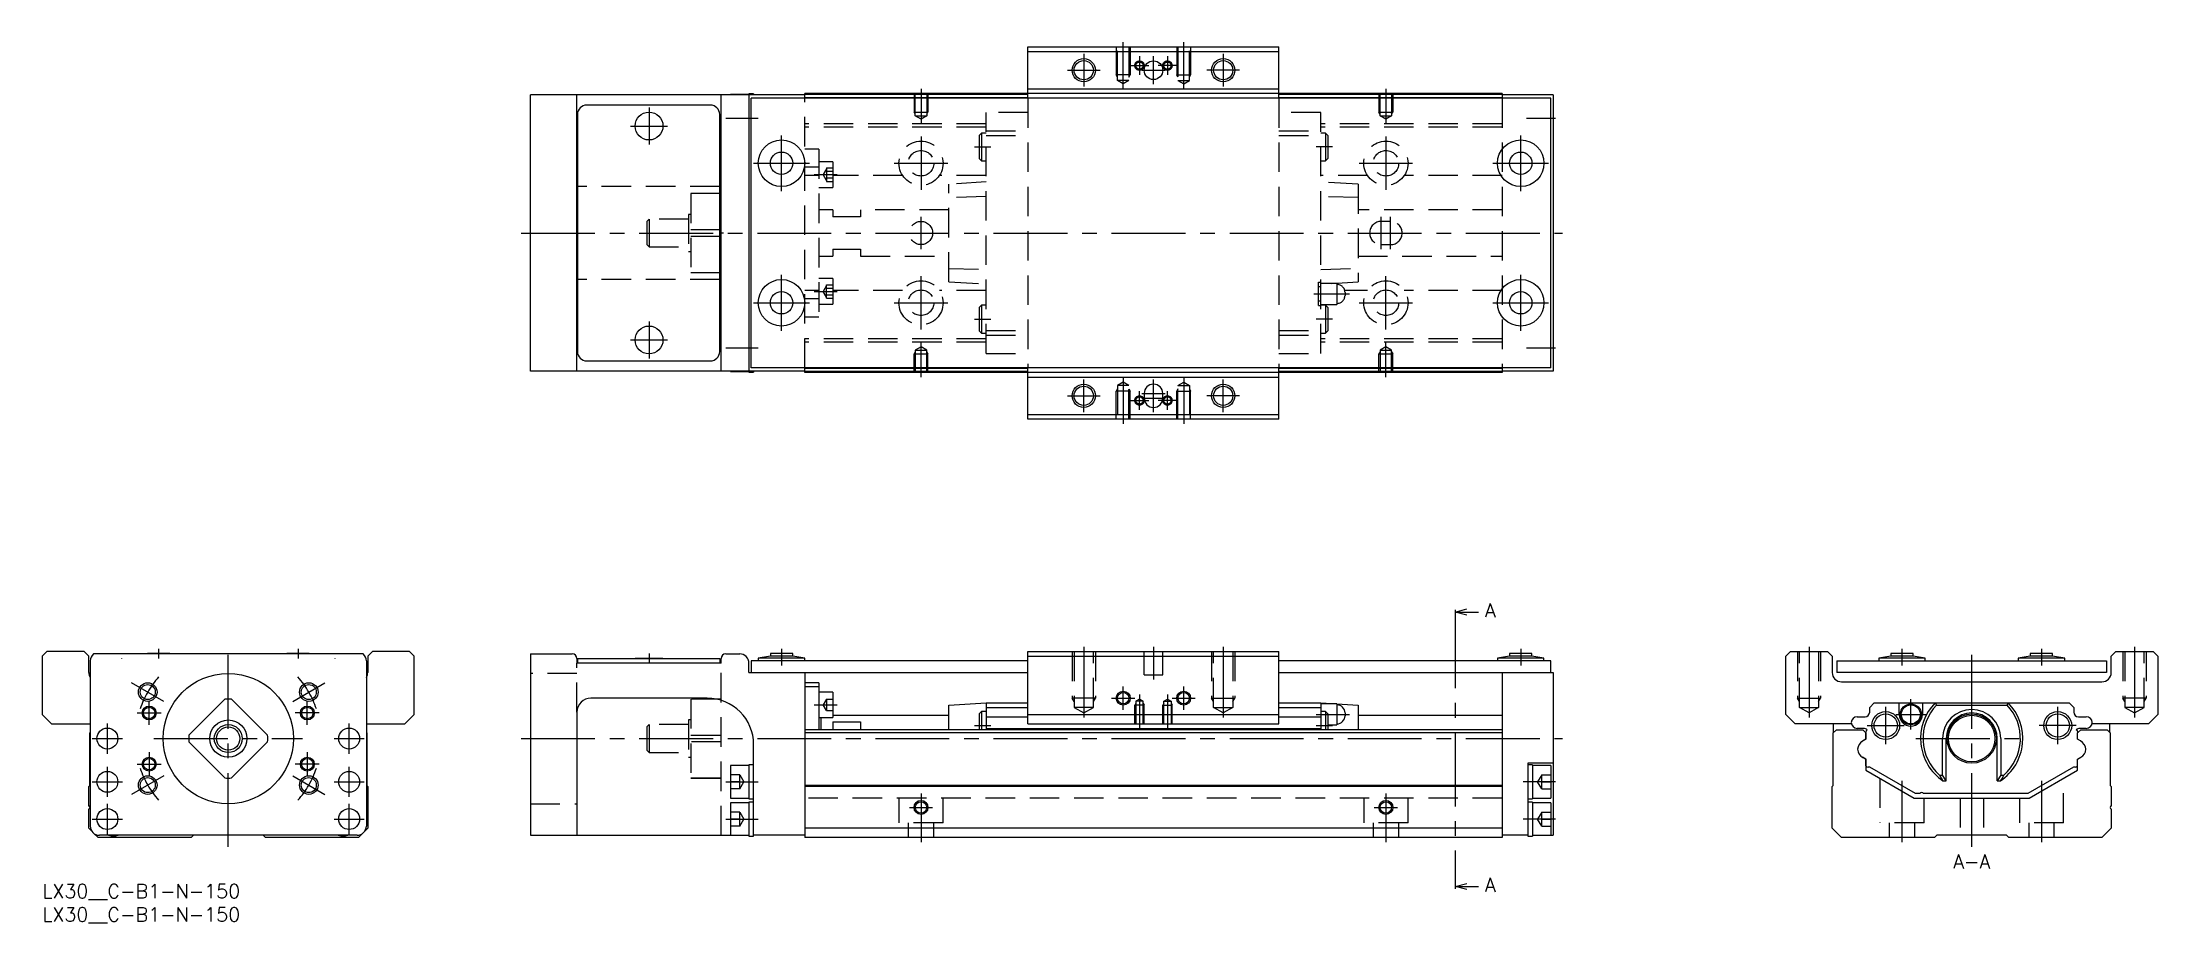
# Model space of a CAD drawing. Extents: x 0 to 455, y -8 to 181.
import ezdxf

# ---------------------------------------------------------------- set-up
doc = ezdxf.new("R2010")
doc.units = 0
doc.header["$LTSCALE"] = 0.5
doc.linetypes.add('CENTER', pattern=[50.8, 31.75, -6.35, 6.35, -6.35])
doc.linetypes.add('DASHED', pattern=[19.05, 12.7, -6.35])
for name, color, linetype in [('MSM_CENTER', 1, 'CENTER'), ('MSM_CONTINUOUS', 7, 'CONTINUOUS'), ('MSM_DASHED', 4, 'DASHED'), ('MSM_NARROW', 5, 'CONTINUOUS'), ('MSM_PART_NUMBER', 7, 'CONTINUOUS')]:
    doc.layers.add(name, color=color, linetype=linetype)
doc.styles.get("Standard").update_dxf_attribs({"font": 'txt.shx', "height": 3, "bigfont": 'bigfont.shx'})

# ---------------------------------------------------------------- blocks, each defined once
blk = doc.blocks.new('*U2')
at = {"layer": 'MSM_PART_NUMBER'}
blk.add_text('LX30__C-B1-N-150', height=3, dxfattribs=at).set_placement((0, -3))
blk = doc.blocks.new('*U3')
at = {"layer": 'MSM_PART_NUMBER'}
blk.add_text('LX30__C-B1-N-150', height=3, dxfattribs=at).set_placement((0, -8))

msp = doc.modelspace()

# ---------------------------------------------------------------- linework, layer by layer
at = {"layer": 'MSM_CENTER'}
for p, q in [((224, 178.5), (224, 171.5)), ((232.5, 171.09), (232.5, 181)), ((236, 178), (236, 174)), ((239, 172), (239, 178)), ((242, 178), (242, 174)), ((245.5, 171.09), (245.5, 181)), ((254, 178.5), (254, 171.5)), ((220.5, 175), (227.5, 175)), ((234, 176), (238, 176)), ((236.5, 175), (241.5, 175)), ((244, 176), (240, 176)), ((257.5, 175), (250.5, 175)), ((189, 171), (189, 163.49)), ((289, 171), (289, 163.49)), ((130.5, 167), (130.5, 159)), ((147, 164.7), (154, 164.7)), ((319.25, 164.7), (325.5, 164.7)), ((126.5, 163), (134.5, 163)), ((159, 149), (159, 161)), ((189, 160.75), (189, 149.25)), ((289, 160.75), (289, 149.25)), ((318, 149), (318, 161)), ((153, 155), (165, 155)), ((183.25, 155), (194.75, 155)), ((200.5, 158.5), (204, 158.5)), ((277.5, 158.5), (274, 158.5)), ((283.25, 155), (294.75, 155)), ((312, 155), (324, 155)), ((166, 152.55), (171, 152.55)), ((189, 136.5), (189, 143.5)), ((288, 136.5), (288, 143.5)), ((290, 136.5), (290, 143.5)), ((103, 140), (327, 140)), ((159, 119), (159, 131)), ((166, 127.44), (171, 127.44)), ((189, 119.25), (189, 130.75)), ((289, 119.25), (289, 130.75)), ((318, 119), (318, 131)), ((153, 125), (165, 125)), ((183.25, 125), (194.75, 125)), ((273.5, 126.9), (281.2, 126.9)), ((283.25, 125), (294.75, 125)), ((312, 125), (324, 125)), ((130.5, 121), (130.5, 113)), ((200.5, 121.5), (204, 121.5)), ((277.5, 121.5), (274, 121.5)), ((126.5, 117), (134.5, 117)), ((147, 115.3), (154, 115.3)), ((189, 109), (189, 116.51)), ((289, 109), (289, 116.51)), ((319.25, 115.3), (325.5, 115.3)), ((220.5, 105), (227.5, 105)), ((224, 101.5), (224, 108.5)), ((232.5, 108.91), (232.5, 99)), ((236, 102), (236, 106)), ((236.5, 105.5), (241.5, 105.5)), ((239, 101.5), (239, 108.5)), ((242, 102), (242, 106)), ((245.5, 108.91), (245.5, 99)), ((257.5, 105), (250.5, 105)), ((254, 101.5), (254, 108.5)), ((234, 104), (238, 104)), ((236.5, 104.5), (241.5, 104.5)), ((244, 104), (240, 104)), ((303.87, 58), (303.87, 0)), ((25, 50.6), (25, 48.5)), ((40, 8), (40, 51.5)), ((55, 50.6), (55, 48.5)), ((159, 50.6), (159, 47)), ((224, 51), (224, 35.81)), ((239, 51), (239, 44)), ((254, 51), (254, 35.81)), ((318, 50.6), (318, 47)), ((380, 51), (380, 35.81)), ((400, 50.6), (400, 47)), ((415, 8), (415, 51.5)), ((430, 50.6), (430, 47)), ((450, 51), (450, 35.81)), ((17, 48.6), (17, 48.49)), ((63, 48.49), (63, 48.6)), ((130.5, 49.6), (130.5, 47.49)), ((26.14, 39.3), (19.22, 43.3)), ((53.86, 39.3), (60.78, 43.3)), ((232.5, 37.5), (232.5, 42.5)), ((245.5, 37.5), (245.5, 42.5)), ((20.42, 36.8), (25.57, 36.8)), ((23, 34.23), (23, 39.38)), ((59.57, 36.8), (54.42, 36.8)), ((57, 34.23), (57, 39.38)), ((166, 38.55), (171, 38.55)), ((230, 40), (235, 40)), ((236, 40.76), (236, 33.5)), ((242, 40.76), (242, 33.5)), ((243, 40), (248, 40)), ((274, 36.5), (281.2, 36.5)), ((396.5, 30.1), (396.5, 38.1)), ((398.65, 36.5), (405.15, 36.5)), ((401.9, 33.25), (401.9, 39.75)), ((433.5, 30.1), (433.5, 38.1)), ((14, 28.05), (14, 34.55)), ((66, 28.05), (66, 34.55)), ((200.5, 34.1), (204, 34.1)), ((274, 34.1), (277.5, 34.1)), ((392.5, 34.1), (400.5, 34.1)), ((437.5, 34.1), (429.5, 34.1)), ((10.75, 31.3), (17.25, 31.3)), ((23, 28.38), (23, 23.23)), ((24, 31.3), (56, 31.3)), ((57, 28.38), (57, 23.23)), ((62.75, 31.3), (69.25, 31.3)), ((103, 31.3), (327, 31.3)), ((403, 31.3), (427, 31.3)), ((14, 18.75), (14, 25.25)), ((26.14, 23.3), (19.22, 19.3)), ((20.42, 25.8), (25.57, 25.8)), ((53.86, 23.3), (60.78, 19.3)), ((59.57, 25.8), (54.42, 25.8)), ((66, 18.75), (66, 25.25)), ((10.75, 22), (17.25, 22)), ((62.75, 22), (69.25, 22)), ((147, 22), (154, 22)), ((189, 19.5), (189, 9)), ((289, 19.5), (289, 9)), ((325.5, 22), (318.5, 22)), ((400, 22.18), (400, 9)), ((430, 22.18), (430, 9)), ((10.75, 14), (17.25, 14)), ((14, 10.75), (14, 17.25)), ((62.75, 14), (69.25, 14)), ((66, 10.75), (66, 17.25)), ((147, 14), (154, 14)), ((186.5, 16.5), (191.5, 16.5)), ((286.5, 16.5), (291.5, 16.5)), ((325.5, 14), (318.5, 14))]:
    msp.add_line(p, q, dxfattribs=at)
for start, end in [(138.5385, 161.4615), (18.5385, 41.4615), (198.5385, 221.4615), (318.5385, 341.4615)]:
    msp.add_arc((40, 31.3), 20, start, end, dxfattribs=at)
at = {"layer": 'MSM_CONTINUOUS'}
for p, q in [((212, 180), (266, 180)), ((212, 169), (212, 180)), ((212, 179), (266, 179)), ((266, 169), (266, 180)), ((105, 110.3), (105, 169.7)), ((164, 169.7), (105, 169.7)), ((115, 110.3), (115, 169.7)), ((146, 110.3), (146, 169.7)), ((148, 169.75), (148, 169.7)), ((152, 169.75), (148, 169.75)), ((153, 169.9), (152, 169.9)), ((152, 169.9), (152, 110.1)), ((324.5, 169), (152.5, 169)), ((152.5, 111), (152.5, 169)), ((153, 169.9), (153, 169.7)), ((314, 170), (164, 170)), ((164, 169), (164, 170)), ((212, 169.8), (164, 169.8)), ((212, 169.1), (164, 169.1)), ((212, 171), (266, 171)), ((314, 169.8), (266, 169.8)), ((314, 169.1), (266, 169.1)), ((314, 170), (314, 169)), ((325, 169.7), (314, 169.7)), ((324.5, 111), (324.5, 169)), ((325, 169.7), (325, 110.3)), ((115.1, 165.5), (115.1, 114.5)), ((143.7, 167.5), (117.1, 167.5)), ((145.7, 114.5), (145.7, 165.5)), ((115, 158.2), (115.1, 158.2)), ((145.7, 158.2), (146, 158.2)), ((115.1, 150), (115, 150)), ((146, 150), (145.7, 150)), ((146, 148.5), (145.7, 148.5)), ((146, 148.47), (145.7, 148.47)), ((145.7, 140.72), (146, 140.72)), ((146, 139.28), (145.7, 139.28)), ((115.1, 130), (115, 130)), ((146, 131.53), (145.7, 131.53)), ((146, 131.5), (145.7, 131.5)), ((146, 130), (145.7, 130)), ((115.1, 121.8), (115, 121.8)), ((146, 121.8), (145.7, 121.8)), ((164, 110.3), (105, 110.3)), ((117.1, 112.5), (143.7, 112.5)), ((148, 110.3), (148, 110.25)), ((148, 110.25), (152, 110.25)), ((152, 110.1), (153, 110.1)), ((324.5, 111), (152.5, 111)), ((153, 110.3), (153, 110.1)), ((164, 110), (164, 111)), ((212, 110.9), (164, 110.9)), ((212, 110.2), (164, 110.2)), ((314, 110), (164, 110)), ((212, 100), (212, 111)), ((266, 100), (266, 111)), ((314, 110.9), (266, 110.9)), ((314, 110.2), (266, 110.2)), ((314, 111), (314, 110)), ((325, 110.3), (314, 110.3)), ((212, 109), (266, 109)), ((237, 105.5), (237, 104.5)), ((241, 104.5), (241, 105.5)), ((212, 101), (266, 101)), ((266, 100), (212, 100)), ((303.87, 58.5), (306.37, 59.17)), ((303.87, 59), (303.87, 58)), ((306.37, 57.83), (303.87, 58.5)), ((303.87, 58.5), (308.88, 58.5)), ((1, 50), (0, 49)), ((0, 49), (0, 36.5)), ((9, 50), (1, 50)), ((10, 49), (9, 50)), ((10, 45.5), (10, 49)), ((10.3, 48), (10.3, 12.5)), ((69.02, 49.5), (10.98, 49.5)), ((22.6, 49.6), (22.6, 49.5)), ((27.4, 49.6), (22.6, 49.6)), ((27.4, 49.5), (27.4, 49.6)), ((52.6, 49.6), (52.6, 49.5)), ((57.4, 49.6), (52.6, 49.6)), ((57.4, 49.5), (57.4, 49.6)), ((69.7, 48), (69.7, 12.5)), ((71, 50), (70, 49)), ((70, 49), (70, 45.5)), ((79, 50), (71, 50)), ((80, 49), (79, 50)), ((80, 36.5), (80, 49)), ((105, 49.5), (105, 10.5)), ((105, 49.5), (114, 49.5)), ((115, 48.5), (115, 47.5)), ((146, 47.5), (115, 47.5)), ((115.1, 48.5), (115.1, 47.5)), ((115.1, 48.5), (145.7, 48.5)), ((127.5, 48.6), (133.5, 48.6)), ((127.5, 48.6), (127.5, 48.5)), ((133.5, 48.5), (133.5, 48.6)), ((145.7, 48.5), (145.7, 47.5)), ((146, 47.5), (146, 48.5)), ((147, 49.5), (150, 49.5)), ((152, 45.5), (152, 47.5)), ((152, 45.5), (212, 45.5)), ((152.5, 48), (152.5, 45.5)), ((212, 48), (152.5, 48)), ((156.6, 49), (154, 48.6)), ((154, 48.6), (154, 48)), ((164, 48.6), (154, 48.6)), ((156.6, 49.6), (156.6, 49)), ((161.4, 49.6), (156.6, 49.6)), ((161.4, 49), (156.6, 49)), ((161.4, 49), (161.4, 49.6)), ((164, 48.6), (161.4, 49)), ((164, 48), (164, 48.6)), ((164, 45.5), (164, 10)), ((212, 34.5), (212, 50)), ((212, 50), (266, 50)), ((212, 49), (266, 49)), ((266, 34.5), (266, 50)), ((324.5, 48), (266, 48)), ((266, 45.5), (325, 45.5)), ((315.6, 49), (313, 48.6)), ((313, 48.6), (313, 48)), ((323, 48.6), (313, 48.6)), ((314, 45.5), (314, 10)), ((315.6, 49.6), (315.6, 49)), ((320.4, 49.6), (315.6, 49.6)), ((320.4, 49), (315.6, 49)), ((320.4, 49), (320.4, 49.6)), ((323, 48.6), (320.4, 49)), ((323, 48), (323, 48.6)), ((324.5, 45.5), (324.5, 48)), ((325, 45.5), (325, 10.5)), ((375, 49), (376, 50)), ((375, 36.5), (375, 49)), ((376, 50), (384, 50)), ((384, 50), (385, 49)), ((385, 49), (385, 45.5)), ((386, 48), (386, 45.5)), ((386, 48), (444, 48)), ((444, 45.5), (386, 45.5)), ((397.6, 49), (395, 48.6)), ((405, 48.6), (395, 48.6)), ((395, 48.6), (395, 48)), ((402.4, 49.6), (397.6, 49.6)), ((397.6, 49.6), (397.6, 49)), ((402.4, 49), (397.6, 49)), ((402.4, 49), (402.4, 49.6)), ((405, 48.6), (402.4, 49)), ((405, 48), (405, 48.6)), ((427.6, 49), (425, 48.6)), ((435, 48.6), (425, 48.6)), ((425, 48.6), (425, 48)), ((432.4, 49.6), (427.6, 49.6)), ((427.6, 49.6), (427.6, 49)), ((432.4, 49), (427.6, 49)), ((432.4, 49), (432.4, 49.6)), ((435, 48.6), (432.4, 49)), ((435, 48), (435, 48.6)), ((444, 48), (444, 45.5)), ((445, 49), (446, 50)), ((445, 45.5), (445, 49)), ((446, 50), (454, 50)), ((454, 50), (455, 49)), ((455, 49), (455, 36.5)), ((167, 43.3), (164, 43.3)), ((167, 42.45), (164, 42.45)), ((167, 43.3), (167, 33.2)), ((170, 41.3), (167, 41.3)), ((170, 41.3), (170, 35.8)), ((387, 43.5), (443, 43.5)), ((0, 36.5), (2, 34.5)), ((39.28, 39.77), (31.53, 32.02)), ((48.47, 32.02), (40.72, 39.77)), ((78, 34.5), (80, 36.5)), ((115, 37), (115, 10.5)), ((143, 40), (118, 40)), ((195, 38.5), (203, 39)), ((195, 33.2), (195, 38.5)), ((202, 37.1), (201.5, 36.6)), ((201.5, 36.6), (201.5, 33.2)), ((203, 37.1), (202, 37.1)), ((202, 37.1), (202, 33.2)), ((203, 39), (212, 39)), ((203, 39), (203, 33.2)), ((203, 38), (212, 38)), ((212, 36.5), (266, 36.5)), ((266, 39), (275, 39)), ((266, 38), (275, 38)), ((275, 39), (283, 38.5)), ((275, 39), (275, 33.2)), ((278.45, 38.75), (275, 38.75)), ((276, 37.1), (275, 37.1)), ((276.5, 36.6), (276, 37.1)), ((276, 37.1), (276, 33.2)), ((276.5, 36.6), (276.5, 33.2)), ((278.45, 38.75), (278.45, 34.25)), ((280.2, 36.8), (280.2, 36.2)), ((283, 38.5), (283, 33.2)), ((377, 34.5), (375, 36.5)), ((393.05, 38), (394.05, 39)), ((393.05, 37), (393.05, 38)), ((394.05, 39), (435.95, 39)), ((399.4, 36.5), (399.4, 39)), ((404.4, 39), (404.4, 36.5)), ((407.14, 39), (407.4, 38.5)), ((407.4, 38.5), (422.6, 38.5)), ((422.6, 38.5), (422.86, 39)), ((435.95, 39), (436.95, 38)), ((436.95, 38), (436.95, 37)), ((455, 36.5), (453, 34.5)), ((2, 34.5), (10.3, 34.5)), ((10.2, 32.5), (10.3, 32.6)), ((10.2, 21.2), (10.2, 32.5)), ((69.7, 34.5), (78, 34.5)), ((69.7, 32.6), (69.8, 32.5)), ((69.8, 32.5), (69.8, 21.2)), ((314, 33.2), (164, 33.2)), ((314, 32.5), (164, 32.5)), ((167, 35.8), (170, 35.8)), ((167.5, 33.2), (167.5, 35.8)), ((170, 36.3), (195, 36.3)), ((170, 34.87), (176, 34.87)), ((170, 34.87), (170, 33.2)), ((176, 34.87), (176, 33.2)), ((203, 36), (212, 36)), ((203, 33.5), (275, 33.5)), ((212, 34.5), (266, 34.5)), ((266, 36), (275, 36)), ((276.5, 34.25), (278.45, 34.25)), ((283, 36.3), (314, 36.3)), ((389.13, 34.5), (377, 34.5)), ((385.2, 32.5), (385.9, 33.2)), ((385.2, 21.2), (385.2, 32.5)), ((385.3, 32.6), (385.3, 34.5)), ((385.9, 33.2), (391.55, 33.2)), ((390.35, 36), (392.05, 36)), ((391.75, 33.5), (390.35, 33.5)), ((391.55, 33.2), (392.25, 32.5)), ((392.2, 32.55), (392.2, 32.7)), ((392.25, 32.5), (392.2, 32.55)), ((392.25, 31.15), (392.25, 32.5)), ((392.25, 32.5), (392.25, 31.15)), ((437.75, 32.5), (438.45, 33.2)), ((437.75, 31.15), (437.75, 32.5)), ((437.8, 32.7), (437.8, 32.55)), ((437.95, 36), (439.65, 36)), ((439.65, 33.5), (438.25, 33.5)), ((438.45, 33.2), (444.1, 33.2)), ((453, 34.5), (440.87, 34.5)), ((444.1, 33.2), (444.8, 32.5)), ((444.7, 32.6), (444.7, 34.5)), ((444.8, 32.5), (444.8, 21.2)), ((31.53, 30.58), (39.28, 22.83)), ((40.72, 22.83), (48.47, 30.58)), ((153, 10.35), (153, 30)), ((392.25, 31.15), (391.5, 30.72)), ((391.6, 30.78), (392.25, 31.15)), ((408.74, 23.45), (408.74, 31.3)), ((409.5, 22.2), (409.5, 31.3)), ((420.5, 22.2), (420.5, 31.3)), ((421.26, 31.3), (421.26, 23.45)), ((438.4, 30.78), (437.75, 31.15)), ((438.4, 30.78), (438.49, 30.73)), ((152, 25.5), (148, 25.5)), ((148, 25.5), (148, 18.5)), ((153, 25.65), (152, 25.65)), ((152, 25.65), (152, 18.35)), ((325, 26), (319.5, 26)), ((319.5, 26), (319.5, 10.35)), ((320.5, 25.65), (319.5, 25.65)), ((320.5, 25.65), (320.5, 18.35)), ((324.5, 25.5), (320.5, 25.5)), ((324.5, 25.5), (324.5, 18.5)), ((392.25, 26.85), (391.5, 27.28)), ((391.6, 27.22), (392.25, 26.85)), ((392.25, 25.45), (392.25, 26.85)), ((392.25, 26.85), (392.25, 24.5)), ((392.25, 24.5), (402.64, 18.5)), ((393.1, 25.16), (392.7, 25.16)), ((402.91, 19.5), (393.1, 25.16)), ((408.07, 23.45), (408.74, 23.45)), ((409.5, 22.2), (408.74, 23.45)), ((421.26, 23.45), (420.5, 22.2)), ((421.26, 23.45), (421.93, 23.45)), ((436.9, 25.16), (427.09, 19.5)), ((427.36, 18.5), (437.75, 24.5)), ((437.3, 25.16), (436.9, 25.16)), ((437.75, 26.85), (438.5, 27.28)), ((437.75, 24.5), (437.75, 26.85)), ((10, 21), (10.2, 21.2)), ((10, 16.9), (10, 21)), ((69.8, 21.2), (70, 21)), ((70, 21), (70, 12)), ((148, 18.5), (152, 18.5)), ((152, 18.35), (153, 18.35)), ((314, 21.2), (164, 21.2)), ((314, 21), (164, 21)), ((319.5, 18.35), (320.5, 18.35)), ((320.5, 18.5), (324.5, 18.5)), ((385, 21), (385.2, 21.2)), ((385, 12), (385, 21)), ((402.64, 18.5), (427.36, 18.5)), ((403.85, 19.5), (402.91, 19.5)), ((427.09, 19.5), (404.65, 19.5)), ((408.82, 22.2), (409.5, 22.2)), ((420.5, 22.2), (421.18, 22.2)), ((444.8, 21.2), (445, 21)), ((445, 21), (445, 16.9)), ((10, 12), (10, 16.1)), ((152, 17.5), (148, 17.5)), ((148, 17.5), (148, 10.5)), ((153, 17.65), (152, 17.65)), ((152, 17.65), (152, 10.35)), ((320.5, 17.65), (319.5, 17.65)), ((320.5, 17.65), (320.5, 10.35)), ((324.5, 17.5), (320.5, 17.5)), ((324.5, 17.5), (324.5, 10.5)), ((445, 16.1), (445, 12)), ((10.7, 11.3), (10, 12)), ((12, 10), (11.1, 10.9)), ((32, 10), (12, 10)), ((67.7, 10.5), (12.3, 10.5)), ((32.5, 10.5), (32, 10)), ((48, 10), (47.5, 10.5)), ((68, 10), (48, 10)), ((68.9, 10.9), (68, 10)), ((70, 12), (69.3, 11.3)), ((105, 10.5), (152, 10.5)), ((152, 10.35), (153, 10.35)), ((164, 10.5), (153, 10.5)), ((314, 12), (164, 12)), ((314, 10), (164, 10)), ((319.5, 10.5), (314, 10.5)), ((319.5, 10.35), (320.5, 10.35)), ((320.5, 10.5), (325, 10.5)), ((387, 10), (385, 12)), ((407, 10), (387, 10)), ((407.5, 10.5), (407, 10)), ((422.5, 10.5), (407.5, 10.5)), ((423, 10), (422.5, 10.5)), ((443, 10), (423, 10)), ((445, 12), (443, 10)), ((303.87, -0.5), (306.37, 0.17)), ((303.87, 0), (303.87, -1)), ((306.37, -1.17), (303.87, -0.5)), ((303.87, -0.5), (308.88, -0.5))]:
    msp.add_line(p, q, dxfattribs=at)
for centre, radius in [((224, 175), 2.07), ((239, 175), 2), ((254, 175), 2.07), ((130.5, 163), 3), ((159, 155), 5), ((318, 155), 5), ((159, 155), 2.4), ((318, 155), 2.4), ((159, 125), 5), ((318, 125), 5), ((159, 125), 2.4), ((318, 125), 2.4), ((130.5, 117), 3), ((224, 105), 2.07), ((254, 105), 2.07), ((22.68, 41.3), 1.62), ((40, 31.3), 14), ((57.32, 41.3), 1.62), ((232.5, 40), 1.23), ((245.5, 40), 1.23), ((23, 36.8), 1.23), ((57, 36.8), 1.23), ((396.5, 34.1), 3), ((396.5, 34.1), 2.5), ((401.9, 36.5), 2.25), ((401.9, 36.5), 2.05), ((415, 31.3), 5.3), ((433.5, 34.1), 3), ((433.5, 34.1), 2.5), ((14, 31.3), 2.25), ((40, 31.3), 4), ((40, 31.3), 3), ((40, 31.3), 2.5), ((66, 31.3), 2.25), ((415, 31.3), 5), ((14, 22), 2.25), ((22.68, 21.3), 1.62), ((23, 25.8), 1.23), ((57.32, 21.3), 1.62), ((57, 25.8), 1.23), ((66, 22), 2.25), ((14, 14), 2.25), ((66, 14), 2.25), ((189, 16.5), 1.23), ((289, 16.5), 1.23)]:
    msp.add_circle(centre, radius, dxfattribs=at)
for centre, radius, start, end in [((117.1, 165.5), 2, 90, 180), ((143.7, 165.5), 2, 0, 90), ((117.1, 114.5), 2, 180, 270), ((143.7, 114.5), 2, 270, 0), ((239, 105.5), 2, 0, 180), ((239, 104.5), 2, 180, 0), ((12.3, 48), 2, 131.4096, 180), ((67.7, 48), 2, 0, 48.5904), ((114, 48.5), 1, 0, 90), ((147, 48.5), 1, 90, 180), ((150, 47.5), 2, 0, 90), ((12, 45.5), 2, 180, 211.7883), ((68, 45.5), 2, 328.2117, 0), ((387, 45.5), 2, 180, 270), ((443, 45.5), 2, 270, 0), ((40, 31.3), 8.5, 85.1192, 94.8808), ((118, 37), 3, 90, 180), ((143, 30), 10, 0, 90), ((278.45, 36.8), 1.75, 0, 90), ((392.05, 37), 1, 270, 0), ((401.9, 36.5), 2.5, 180, 0), ((415, 31.3), 11, 135.573, 235.8196), ((415, 31.3), 10.47, 136.5713, 228.5552), ((415, 31.3), 6.26, 0, 180), ((415, 31.3), 5.5, 0, 180), ((415, 31.3), 11, 304.1804, 44.427), ((415, 31.3), 10.47, 311.4448, 43.4287), ((437.95, 37), 1, 180, 270), ((40, 31.3), 8.5, 175.1192, 184.8808), ((40, 31.3), 8.5, 355.1192, 4.8808), ((278.45, 36.2), 1.75, 270, 0), ((390.35, 34.75), 1.25, 90, 270), ((391.75, 32.5), 1, 41.234, 90), ((392.7, 32.7), 0.5, 113.3254, 180), ((438.25, 32.5), 1, 90, 138.766), ((437.3, 32.7), 0.5, 0, 66.6746), ((439.65, 34.75), 1.25, 270, 90), ((392.65, 28.85), 2.2, 121.4553, 176.019), ((392.65, 29.15), 2.2, 183.981, 241.4552), ((392.65, 28.85), 2.2, 121.3887, 134.5331), ((437.35, 28.85), 2.2, 3.981, 61.4552), ((437.35, 29.15), 2.2, 301.4553, 356.019), ((40, 31.3), 8.5, 265.1192, 274.8808), ((392.7, 25.66), 0.5, 205.8419, 270), ((416.51, 27.65), 9.43, 206.4456, 215.3272), ((414, 27.35), 8.84, 324.3755, 333.8517), ((437.3, 25.66), 0.5, 270, 334.1581), ((404.25, 19.2), 0.5, 36.8699, 143.1301), ((9.7, 16.5), 0.5, 306.8699, 53.1301), ((445.3, 16.5), 0.5, 126.8699, 233.1301), ((12.3, 12.5), 2, 180, 270), ((15.3, 14), 3.65, 253.517, 286.483), ((64.7, 14), 3.65, 253.517, 286.483), ((67.7, 12.5), 2, 270, 0)]:
    msp.add_arc(centre, radius, start, end, dxfattribs=at)
at = {"layer": 'MSM_DASHED'}
for p, q in [((231, 180), (231, 174)), ((231.27, 172.8), (231.27, 180)), ((233.73, 180), (233.73, 172.8)), ((234, 180), (234, 174)), ((244, 180), (244, 174)), ((244.27, 180), (244.27, 172.8)), ((246.73, 172.8), (246.73, 180)), ((247, 180), (247, 174)), ((234, 174), (231, 174)), ((231.27, 173.53), (231, 174)), ((233.73, 173.53), (234, 174)), ((244, 174), (247, 174)), ((244.27, 173.53), (244, 174)), ((246.73, 173.53), (247, 174)), ((164, 111), (164, 169)), ((187.5, 170), (187.5, 166)), ((187.77, 165.2), (187.77, 170)), ((190.23, 170), (190.23, 165.2)), ((190.5, 170), (190.5, 166)), ((212, 169), (212, 111)), ((233.73, 172.8), (231.27, 172.8)), ((232.5, 172.09), (231.27, 172.8)), ((233.73, 172.8), (232.5, 172.09)), ((244.27, 172.8), (246.73, 172.8)), ((244.27, 172.8), (245.5, 172.09)), ((245.5, 172.09), (246.73, 172.8)), ((266, 169), (266, 111)), ((287.5, 170), (287.5, 166)), ((287.77, 165.2), (287.77, 170)), ((290.23, 170), (290.23, 165.2)), ((290.5, 170), (290.5, 166)), ((314, 169), (314, 111)), ((187.77, 165.53), (187.5, 166)), ((187.5, 166), (190.5, 166)), ((187.77, 165.2), (190.23, 165.2)), ((189, 164.49), (187.77, 165.2)), ((190.23, 165.2), (189, 164.49)), ((190.23, 165.53), (190.5, 166)), ((212, 165.9), (203, 165.9)), ((203, 114.1), (203, 165.9)), ((275, 165.9), (266, 165.9)), ((275, 114.1), (275, 165.9)), ((287.77, 165.53), (287.5, 166)), ((287.5, 166), (290.5, 166)), ((287.77, 165.2), (290.23, 165.2)), ((289, 164.49), (287.77, 165.2)), ((290.23, 165.2), (289, 164.49)), ((290.23, 165.53), (290.5, 166)), ((203, 163.45), (164, 163.45)), ((203, 162.75), (164, 162.75)), ((202, 161.5), (201.5, 161)), ((201.5, 161), (201.5, 156)), ((202, 161.5), (202, 155.5)), ((203, 161.5), (202, 161.5)), ((203, 161.95), (212, 161.95)), ((203, 160.95), (212, 160.95)), ((266, 161.95), (275, 161.95)), ((266, 160.95), (275, 160.95)), ((314, 163.45), (275, 163.45)), ((314, 162.75), (275, 162.75)), ((276, 161.5), (275, 161.5)), ((276, 161.5), (276, 155.5)), ((276.5, 161), (276, 161.5)), ((276.5, 161), (276.5, 156)), ((167, 158), (164, 158)), ((167, 158), (167, 122)), ((170, 155.3), (167, 155.3)), ((170, 155.3), (170, 149.8)), ((201.5, 156), (202, 155.5)), ((202, 155.5), (203, 155.5)), ((275, 155.5), (276, 155.5)), ((276, 155.5), (276.5, 156)), ((167, 154.13), (164, 154.13)), ((167, 152.38), (164, 152.38)), ((168.7, 153.8), (167.98, 152.55)), ((168.7, 151.3), (167.98, 152.55)), ((168.7, 154), (170, 154)), ((168.7, 154), (168.7, 151.11)), ((168.7, 153.28), (170, 153.28)), ((168.7, 151.83), (170, 151.83)), ((168.7, 151.11), (170, 151.11)), ((185.05, 152.36), (170, 152.36)), ((203, 152.36), (192.95, 152.36)), ((203, 151), (195, 150.47)), ((195, 129.53), (195, 150.47)), ((285.05, 152.36), (275, 152.36)), ((283, 150.47), (275, 151)), ((283, 150.47), (283, 129.53)), ((314, 152.36), (292.95, 152.36)), ((145.7, 150), (115.1, 150)), ((139.5, 148.5), (139.5, 131.5)), ((145.7, 148.5), (139.5, 148.5)), ((145.7, 148.47), (139.5, 148.47)), ((167, 149.8), (170, 149.8)), ((203, 147.86), (195, 147.6)), ((283, 147.6), (275, 147.86)), ((130.5, 143), (130, 142.5)), ((130, 142.5), (130, 137.5)), ((130.5, 143), (130.5, 137)), ((139, 143), (130.5, 143)), ((139, 144), (139, 136)), ((139.5, 144), (139, 144)), ((170, 145), (167, 145)), ((170, 145), (170, 143.5)), ((176, 143.5), (170, 143.5)), ((176, 145), (176, 143.5)), ((195, 145), (176, 145)), ((314, 145), (283, 145)), ((290, 142.5), (288, 142.5)), ((130, 137.5), (130.5, 137)), ((130.5, 137), (139, 137)), ((139.5, 140.72), (145.7, 140.72)), ((145.7, 139.28), (139.5, 139.28)), ((146.5, 140), (146, 140)), ((288, 137.5), (290, 137.5)), ((139, 136), (139.5, 136)), ((167, 135), (170, 135)), ((170, 136.5), (176, 136.5)), ((170, 136.5), (170, 135)), ((176, 136.5), (176, 135)), ((176, 135), (195, 135)), ((195, 132.4), (203, 132.14)), ((275, 132.14), (283, 132.4)), ((283, 135), (314, 135)), ((145.7, 130), (115.1, 130)), ((139.5, 131.53), (145.7, 131.53)), ((139.5, 131.5), (145.7, 131.5)), ((167, 127.62), (164, 127.62)), ((170, 130.19), (167, 130.19)), ((168.7, 128.69), (167.98, 127.44)), ((168.7, 126.19), (167.98, 127.44)), ((168.7, 128.89), (170, 128.89)), ((168.7, 126), (168.7, 128.89)), ((168.7, 128.17), (170, 128.17)), ((170, 130.19), (170, 124.69)), ((185.05, 127.64), (170, 127.64)), ((203, 127.64), (192.95, 127.64)), ((195, 129.53), (203, 129)), ((274.5, 129.4), (275, 129.4)), ((274.5, 124.4), (274.5, 129.4)), ((275, 128.4), (274.5, 128.4)), ((278.45, 129.15), (275, 129.15)), ((277.26, 129.15), (283, 129.53)), ((278.45, 129.15), (278.45, 124.65)), ((285.05, 127.64), (280.14, 127.64)), ((314, 127.64), (292.95, 127.64)), ((167, 125.87), (164, 125.87)), ((167, 124.69), (170, 124.69)), ((168.7, 126.72), (170, 126.72)), ((168.7, 126), (170, 126)), ((202, 124.5), (201.5, 124)), ((201.5, 124), (201.5, 119)), ((203, 124.5), (202, 124.5)), ((202, 124.5), (202, 118.5)), ((274.5, 125.4), (275, 125.4)), ((274.5, 124.4), (275, 124.4)), ((275, 124.65), (278.45, 124.65)), ((276, 124.5), (275, 124.5)), ((276.5, 124), (276, 124.5)), ((276, 124.5), (276, 118.5)), ((276.5, 124), (276.5, 119)), ((280.2, 127.2), (280.2, 126.6)), ((164, 122), (167, 122)), ((201.5, 119), (202, 118.5)), ((202, 118.5), (203, 118.5)), ((203, 119.05), (212, 119.05)), ((266, 119.05), (275, 119.05)), ((275, 118.5), (276, 118.5)), ((276, 118.5), (276.5, 119)), ((203, 117.25), (164, 117.25)), ((203, 116.55), (164, 116.55)), ((187.77, 114.47), (187.5, 114)), ((187.5, 110), (187.5, 114)), ((187.5, 114), (190.5, 114)), ((189, 115.51), (187.77, 114.8)), ((187.77, 114.8), (187.77, 110)), ((187.77, 114.8), (190.23, 114.8)), ((190.23, 114.8), (189, 115.51)), ((190.23, 110), (190.23, 114.8)), ((190.23, 114.47), (190.5, 114)), ((190.5, 110), (190.5, 114)), ((203, 118.05), (212, 118.05)), ((203, 114.1), (212, 114.1)), ((266, 118.05), (275, 118.05)), ((266, 114.1), (275, 114.1)), ((314, 117.25), (275, 117.25)), ((314, 116.55), (275, 116.55)), ((287.77, 114.47), (287.5, 114)), ((287.5, 110), (287.5, 114)), ((287.5, 114), (290.5, 114)), ((289, 115.51), (287.77, 114.8)), ((287.77, 114.8), (287.77, 110)), ((287.77, 114.8), (290.23, 114.8)), ((290.23, 114.8), (289, 115.51)), ((290.23, 110), (290.23, 114.8)), ((290.23, 114.47), (290.5, 114)), ((290.5, 110), (290.5, 114)), ((231.27, 106.47), (231, 106)), ((234, 106), (231, 106)), ((231, 100), (231, 106)), ((232.5, 107.91), (231.27, 107.2)), ((231.27, 107.2), (231.27, 100)), ((233.73, 107.2), (231.27, 107.2)), ((233.73, 107.2), (232.5, 107.91)), ((233.73, 100), (233.73, 107.2)), ((233.73, 106.47), (234, 106)), ((234, 100), (234, 106)), ((244.27, 106.47), (244, 106)), ((244, 100), (244, 106)), ((244, 106), (247, 106)), ((244.27, 107.2), (245.5, 107.91)), ((244.27, 100), (244.27, 107.2)), ((244.27, 107.2), (246.73, 107.2)), ((245.5, 107.91), (246.73, 107.2)), ((246.73, 107.2), (246.73, 100)), ((246.73, 106.47), (247, 106)), ((247, 100), (247, 106)), ((115, 37), (115, 47.5)), ((146, 10.5), (146, 47.5)), ((221.5, 50), (221.5, 40)), ((221.93, 50), (221.93, 38)), ((226.07, 38), (226.07, 50)), ((226.5, 50), (226.5, 40)), ((237, 45), (237, 50)), ((241, 45), (241, 50)), ((251.5, 50), (251.5, 40)), ((251.93, 38), (251.93, 50)), ((256.07, 50), (256.07, 38)), ((256.5, 50), (256.5, 40)), ((377.5, 50), (377.5, 40)), ((377.93, 38), (377.93, 50)), ((382.07, 50), (382.07, 38)), ((382.5, 50), (382.5, 40)), ((447.5, 50), (447.5, 40)), ((447.93, 50), (447.93, 38)), ((452.07, 38), (452.07, 50)), ((452.5, 50), (452.5, 40)), ((115, 45.3), (105, 45.3)), ((237, 45), (241, 45)), ((139.5, 39.8), (139.5, 22.8)), ((146, 39.8), (139.5, 39.8)), ((146, 39.77), (139.5, 39.77)), ((168.7, 39.8), (167.98, 38.55)), ((168.7, 37.3), (167.98, 38.55)), ((168.7, 39.8), (170, 39.8)), ((168.7, 39.8), (168.7, 37.3)), ((168.7, 38.55), (170, 38.55)), ((168.7, 37.3), (170, 37.3)), ((226.5, 40), (221.5, 40)), ((221.93, 39.25), (221.5, 40)), ((226.07, 38), (221.93, 38)), ((221.93, 38), (224, 36.81)), ((224, 36.81), (226.07, 38)), ((226.07, 39.25), (226.5, 40)), ((235.22, 38.87), (235, 38.5)), ((237, 38.5), (235, 38.5)), ((235, 34.5), (235, 38.5)), ((236, 39.76), (235.22, 39.31)), ((236.78, 39.31), (235.22, 39.31)), ((235.22, 39.31), (235.22, 34.5)), ((236.78, 39.31), (236, 39.76)), ((236.78, 34.5), (236.78, 39.31)), ((236.78, 38.87), (237, 38.5)), ((237, 34.5), (237, 38.5)), ((241.22, 38.87), (241, 38.5)), ((241, 34.5), (241, 38.5)), ((241, 38.5), (243, 38.5)), ((241.22, 39.31), (242, 39.76)), ((241.22, 39.31), (242.78, 39.31)), ((241.22, 34.5), (241.22, 39.31)), ((242, 39.76), (242.78, 39.31)), ((242.78, 39.31), (242.78, 34.5)), ((242.78, 38.87), (243, 38.5)), ((243, 34.5), (243, 38.5)), ((251.5, 40), (256.5, 40)), ((251.93, 39.25), (251.5, 40)), ((251.93, 38), (256.07, 38)), ((254, 36.81), (251.93, 38)), ((256.07, 38), (254, 36.81)), ((256.07, 39.25), (256.5, 40)), ((377.5, 40), (382.5, 40)), ((377.93, 39.25), (377.5, 40)), ((380, 36.81), (377.93, 38)), ((377.93, 38), (382.07, 38)), ((382.07, 38), (380, 36.81)), ((382.07, 39.25), (382.5, 40)), ((452.5, 40), (447.5, 40)), ((447.93, 39.25), (447.5, 40)), ((447.93, 38), (450, 36.81)), ((452.07, 38), (447.93, 38)), ((450, 36.81), (452.07, 38)), ((452.07, 39.25), (452.5, 40)), ((130.5, 34.3), (130, 33.8)), ((130, 33.8), (130, 28.8)), ((130.5, 34.3), (130.5, 28.3)), ((139, 34.3), (130.5, 34.3)), ((139, 35.3), (139, 27.3)), ((139.5, 35.3), (139, 35.3)), ((139.5, 32.02), (146, 32.02)), ((130, 28.8), (130.5, 28.3)), ((130.5, 28.3), (139, 28.3)), ((146, 30.58), (139.5, 30.58)), ((139, 27.3), (139.5, 27.3)), ((139.5, 22.83), (146, 22.83)), ((139.5, 22.8), (146, 22.8)), ((150, 23.5), (148, 23.5)), ((150, 20.5), (150, 23.5)), ((150, 23.5), (150.87, 22)), ((322.5, 23.5), (321.63, 22)), ((322.5, 20.5), (322.5, 23.5)), ((322.5, 23.5), (324.5, 23.5)), ((395.25, 22.77), (395.25, 13.2)), ((434.75, 13.2), (434.75, 22.77)), ((150, 22), (148, 22)), ((150, 20.5), (148, 20.5)), ((150, 20.5), (150.87, 22)), ((314, 18.5), (164, 18.5)), ((184.25, 18.5), (184.25, 13.2)), ((193.75, 13.2), (193.75, 18.5)), ((284.25, 18.5), (284.25, 13.2)), ((293.75, 13.2), (293.75, 18.5)), ((322.5, 20.5), (321.63, 22)), ((322.5, 22), (324.5, 22)), ((322.5, 20.5), (324.5, 20.5)), ((404.75, 13.2), (404.75, 18.5)), ((412.5, 18.5), (412.5, 10.5)), ((417.5, 18.5), (417.5, 10.5)), ((425.25, 18.5), (425.25, 13.2)), ((105, 17.3), (115, 17.3)), ((150, 15.5), (148, 15.5)), ((150, 14), (148, 14)), ((150, 12.5), (150, 15.5)), ((150, 15.5), (150.87, 14)), ((150, 12.5), (150.87, 14)), ((322.5, 15.5), (321.63, 14)), ((322.5, 12.5), (321.63, 14)), ((322.5, 12.5), (322.5, 15.5)), ((322.5, 15.5), (324.5, 15.5)), ((322.5, 14), (324.5, 14)), ((150, 12.5), (148, 12.5)), ((193.75, 13.2), (184.25, 13.2)), ((186.25, 13.2), (186.25, 10)), ((191.75, 10), (191.75, 13.2)), ((293.75, 13.2), (284.25, 13.2)), ((286.25, 13.2), (286.25, 10)), ((291.75, 10), (291.75, 13.2)), ((322.5, 12.5), (324.5, 12.5)), ((404.75, 13.2), (395.25, 13.2)), ((397.25, 13.2), (397.25, 10)), ((402.75, 10), (402.75, 13.2)), ((434.75, 13.2), (425.25, 13.2)), ((427.25, 13.2), (427.25, 10)), ((432.75, 10), (432.75, 13.2))]:
    msp.add_line(p, q, dxfattribs=at)
for centre, radius in [((236, 176), 1), ((236, 176), 0.784), ((242, 176), 1), ((242, 176), 0.784), ((189, 155), 4.75), ((289, 155), 4.75), ((189, 155), 2.75), ((289, 155), 2.75), ((189, 140), 2.5), ((189, 125), 4.75), ((189, 125), 2.75), ((289, 125), 4.75), ((289, 125), 2.75), ((236, 104), 1), ((236, 104), 0.784), ((242, 104), 1), ((242, 104), 0.784)]:
    msp.add_circle(centre, radius, dxfattribs=at)
for centre, radius, start, end in [((288, 140), 2.5, 90, 270), ((290, 140), 2.5, 270, 90), ((278.45, 127.2), 1.75, 0, 90), ((278.45, 126.6), 1.75, 270, 0)]:
    msp.add_arc(centre, radius, start, end, dxfattribs=at)
at = {"layer": 'MSM_NARROW'}
for centre, radius in [((224, 175), 2.5), ((254, 175), 2.5), ((224, 105), 2.5), ((254, 105), 2.5), ((22.68, 41.3), 2), ((57.32, 41.3), 2), ((232.5, 40), 1.5), ((245.5, 40), 1.5), ((23, 36.8), 1.5), ((57, 36.8), 1.5), ((23, 25.8), 1.5), ((57, 25.8), 1.5), ((22.68, 21.3), 2), ((57.32, 21.3), 2), ((189, 16.5), 1.5), ((289, 16.5), 1.5)]:
    msp.add_circle(centre, radius, dxfattribs=at)

# ---------------------------------------------------------------- block references
at = {"layer": 'MSM_CONTINUOUS'}
for name in ['*U2', '*U3']:
    msp.add_blockref(name, (0, 0), dxfattribs=at)

# ---------------------------------------------------------------- texts
at = {"layer": 'MSM_PART_NUMBER'}
for s, p in [('A', (310.29, 57.37)), ('A-A', (411.01, 3.36)), ('A', (310.29, -1.63))]:
    msp.add_text(s, height=3, dxfattribs=at).set_placement(p)

doc.saveas('drawing.dxf')
